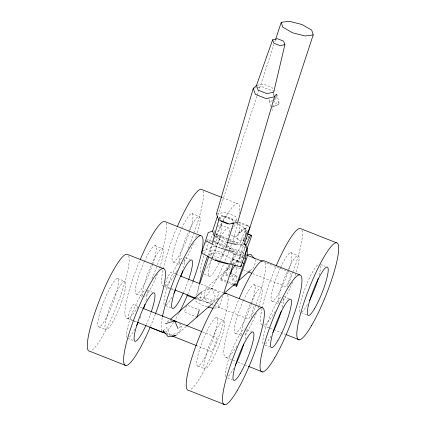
<?xml version="1.0" encoding="UTF-8"?>
<svg xmlns="http://www.w3.org/2000/svg" width="426" height="426" viewBox="0 0 426 426"><rect width="100%" height="100%" fill="white"/><g stroke="black" fill="none" stroke-linecap="round" stroke-linejoin="round"><path stroke-width="0.32" stroke-dasharray="2.13 1.6" d="M241.494 261.83L242.149 256.814L245.264 247.341M236.26 281.698L232.814 280.335L235.354 275.569L237.293 266.948M237.431 266.33L242.394 248.741L243.944 244.492M225.194 250.009L223.219 256.33L218.011 257.421L211.509 254.849L210.21 251.186L211.967 244.774M218.985 219.145L219.512 217.223L225.082 216.057L232.351 218.932L233.485 222.265M228.16 276.17L225.865 275.265L227.873 268.54L230.668 264.221M186.572 305.602L184.426 312.136L196.961 317.093M217.819 215.236L257 96.058M257.208 95.429L273.998 44.352M274.829 41.833L275.452 39.938M179.042 323.632L181.716 325.331L179.373 332.456L170.075 335.166L166.369 333.702M195.976 295.479L199.64 284.323M208.894 256.186L209.714 253.683L215.849 252.938L225.29 255.376L232.687 259.599L233.629 263.14L233.219 264.392M202.616 251.223L214.789 245.994L218.32 235.258M202.015 292.96L200.252 298.307L207.212 302.726L212.792 303.264L215.135 296.139L211.898 288.471L206.317 287.928L203.974 295.058L207.212 302.726L216.514 300.016L219.507 297.401M216.514 300.016L218.857 292.891L211.898 288.471L202.6 291.182M214.278 308.11L219.076 307.418L222.739 296.262M275.35 96.127L276.123 93.869L276.628 93.422L279.392 104.093L272.736 106.942M226.355 282.209L220.86 280.036L220.636 278.62L232.191 258.71L233.906 253.992L230.572 251.872M274.243 99.956L276.261 94.428M229.673 264.881L232.937 259.269L235.386 252.565L226.302 244.971M245.163 239.46L242.926 240.924L239.753 240.45L237.378 238.73L236.936 236.206L238.059 233.235L240.498 232.351L241.686 229.193L245.2 228.448L247.234 231.387L246.324 233.411L246.308 234.444L245.514 233.272L246.425 234.188M214.23 233.288L214.72 232.074M219.843 219.326L221.552 215.077L238.033 221.595M244.955 239.865L242.761 245.328L217.127 235.189L222.739 221.227M222.984 220.62L224.449 216.978L221.552 215.077M242.761 245.328L239.865 243.427L247.186 225.216L238.645 221.839M245.094 247.293L235.386 264.727M273.726 102.81L276.778 96.468L276.123 93.869M247.234 231.387L245.238 235.189L245.722 236.521L244.886 238.32L245.871 236.622L244.354 238.161L243.086 237.942L245.424 238.555M220.86 280.036L229.348 265.441M205.529 243.294L206.743 241.217M207.047 240.701L207.654 239.662L211.978 241.372M248.204 237.692L248.555 237.117L247.991 237.82M231.02 263.678L240.541 246.872L246.697 233.437L247.714 234.162M272.635 100.089L270.196 102.224L269.536 99.62L269.136 99.966L270.76 106.244M275.388 97.687L276.778 96.468M272.448 106.601L278.093 101.676L278.881 104.54M167.317 321.997L169.181 320.373L172.28 320.671M206.317 287.928L231.755 265.712M233.752 263.966L243.459 255.488M163.115 330.746L166.832 327.498L170.075 335.166L173.174 335.464M178.925 327.77L181.716 325.331M176.119 335.299L186.215 326.481M249.934 270.824L253.651 267.576L255.994 260.451L255.147 259.439M240.498 232.351L245.2 228.448L238.134 223.474L234.667 224.449L233.586 227.782L231.792 228.618M238.059 233.235L245.2 228.448L246.441 235.381M225.865 275.265L229.694 272.725M229.88 276.852L233.709 274.312L236.158 276.474L236.76 281.32M271.511 107.427L278.822 104.333M254.476 88.123L257.517 87.511M258.129 87.389L261.777 86.654L272.491 90.892M216.44 213.953L224.96 212.233L235.674 216.472L237.479 221.765M257.107 85.275L263.231 84.044L272.033 87.527L273.503 91.622M210.21 251.186L215.359 250.28L221.861 252.852L223.219 256.33M230.658 263.55L233.629 263.14M195.752 297.875L201.099 297.14L210.732 299.648L215.284 302.247M231.265 234.891L233.214 236.233L236.323 236.755L238.517 235.061L239.801 232.303L238.752 229.827L240.216 226.643L238.134 223.474M227.063 242.309L223.938 241.521L214.07 235.818M207.414 306.821L203.639 305.847L196.051 301.549L195.161 297.955M220.423 248.086L218.549 247.57L214.054 245.136M214.789 245.994L220.226 248.086M225.658 250.179L228.075 251.111M222.638 197.77L237.399 203.612M224.449 216.978L236.047 221.568M238.485 222.532L249.471 226.877M191.828 213.522L199.001 216.355M220.396 224.821L228.112 227.873M290.756 252.65L297.928 255.488M320.512 264.418L325.262 266.298M215.45 233.773L228.879 239.082M229.492 239.321L239.865 243.427M215.934 235.754L245.562 247.474M214.033 241.036L225.146 245.429M227.612 246.409L244.279 253.001M212.595 241.617L224.949 246.5M225.567 246.745L244.098 254.077M263.247 261.649L290.425 272.4L291.112 274.339L288.769 281.464L285.74 286.655L253.001 273.705M235.386 252.565L243.368 255.722M233.906 253.992L243.118 257.639M232.191 258.71L241.404 262.357M232.937 259.269L240.924 262.427M211.615 257.336L220.881 261M235.088 266.617L240.647 268.817M243.118 269.796L247.442 271.506M227.873 268.54L230.743 269.679M230.269 272.949L233.709 274.312M235.354 275.569L238.8 276.927M155.085 245.616L162.253 248.454A26.029 4.542 -68.4 0 1 158.871 269.946M185.432 257.623L190.182 259.498M254.013 284.749L261.181 287.582M283.764 296.517L289.11 298.631M220.636 278.62L227.969 281.517M228.576 281.756L233.464 283.689M226.967 282.449L232.463 284.627M173.265 262.049L180.438 264.881M204.208 274.285L209.549 276.399M272.193 301.177L279.365 304.015M306.699 314.825L300.761 312.476A26.029 4.542 -68.4 0 0 307.774 303.892M175.4 274.035L170.512 272.102L167.482 277.289L165.139 284.419L165.826 286.357L174.383 289.739M176.013 274.275L179.681 275.728M201.051 284.179L223.165 292.928M195.763 298.195L210.769 304.132M211.365 304.366L213.735 305.304M214.331 305.538L248.598 319.095L251.628 313.909L253.971 306.779L253.63 305.809M164.601 286.554L173.824 290.202M195.348 298.717L200.268 300.66M263.529 325.682L269.679 328.116M270.292 328.361L285.67 334.442M187.962 305.479L199.304 309.968M117.523 278.428L124.69 281.267M147.274 290.197L152.62 292.311M216.451 317.562L223.618 320.395M246.792 329.564L251.548 331.444M136.522 294.142L143.69 296.981M171.023 307.79L165.086 305.442A26.029 4.542 -68.4 0 0 172.402 296.315M235.45 333.276L242.618 336.109M265.201 345.044L269.951 346.918M137.699 306.251L133.375 304.542L130.34 309.729L127.997 316.859L128.689 318.797L132.395 320.261M140.17 307.231L142.023 307.961M202.558 331.907L216.147 337.28L216.834 339.218L214.491 346.349L211.456 351.535L197.249 345.917M133.013 320.506L136.719 321.971M127.241 318.408L137.081 322.301M226.169 357.536L232.319 359.97M232.931 360.215L237.239 361.914M237.852 362.159L247.692 366.051M98.954 326.955L106.127 329.793M127.523 338.255L133.46 340.603M197.888 366.083L205.055 368.921M227.638 377.851L232.388 379.731M228.677 251.34L242.149 256.814M237.484 261.484L240.072 262.714M215.854 302.572L218.128 303.871L219.076 307.418M233.214 236.233L239.753 240.45M212.798 240.546L224.459 247.98M166.326 332.786L170.075 335.166M247.186 225.216L249.119 226.483M215.678 234.236L217.127 235.189M215.705 236.11L225.796 244.545M248.251 236.015L249.167 236.931M236.057 261.127L237.985 263.87M246.164 235.519L245.664 234.396L245.2 228.448M244.173 241.872L243.092 238.869L244.023 241.851M272.89 92.064L273.492 93.832M219.512 217.223L220.269 219.443M209.714 253.683L210.854 257.304M271.825 108.571L272.299 110.291L271.9 110.638L271.575 109.381M232.138 274.882L232.814 280.335M188.393 280.308A26.029 4.542 -68.4 0 1 183.547 292.428M166.236 223.064A52.063 9.084 -68.4 0 1 151.592 279.717M138.045 306.795A52.063 9.084 -68.4 0 1 124.893 311.8A52.063 9.084 -68.4 0 1 139.76 260.637M192.664 282.044A52.063 9.084 -68.4 0 1 187.877 294.073M178.76 313.376A52.063 9.084 -68.4 0 1 175.059 319.942M173.606 322.301A52.063 9.084 -68.4 0 1 165.485 332.056M161.656 331.05A52.063 9.084 -68.4 0 1 162.338 317.258M144.339 261.686A26.029 4.542 -68.4 0 1 155.266 245.642A26.029 4.542 -68.4 0 1 152.875 263.705M152.689 264.258A26.029 4.542 -68.4 0 1 136.347 294.121A26.029 4.542 -68.4 0 1 144.073 262.288M184.793 258.806A26.029 4.542 -68.4 0 1 183.542 267.794M164.148 304.59A26.029 4.542 -68.4 0 1 170.363 278.955A26.029 4.542 -68.4 0 1 183.196 257M142.753 296.123A26.029 4.542 -68.4 0 1 149.43 269.349A26.029 4.542 -68.4 0 1 162.29 248.454M157.359 273.971A26.029 4.542 -68.4 0 1 144.142 296.895M211.946 257.757A26.029 4.542 -68.4 0 1 225.12 230.205A26.029 4.542 -68.4 0 1 228.32 237.452M224.316 250.52A26.029 4.542 -68.4 0 1 219.47 262.107M219.198 262.682A26.029 4.542 -68.4 0 1 209.145 276.288A26.029 4.542 -68.4 0 1 211.759 258.31M222.766 221.866A52.063 9.084 -68.4 0 1 239.444 213.767M237.655 223.405A52.063 9.084 -68.4 0 1 232.191 242.122M231.371 244.508A52.063 9.084 -68.4 0 1 224.624 261.974M223.368 264.903A52.063 9.084 -68.4 0 1 197.983 296.885M197.925 294.052A52.063 9.084 -68.4 0 1 199.203 284.579M207.808 255.536A52.063 9.084 -68.4 0 1 212.041 244.689M214.566 238.762A52.063 9.084 -68.4 0 1 222.463 222.425M202.984 190.965A52.063 9.084 -68.4 0 1 194.448 231.962M194.229 232.569A52.063 9.084 -68.4 0 1 187.584 249.391M177.424 270.212A52.063 9.084 -68.4 0 1 176.545 271.751M176.257 272.246A52.063 9.084 -68.4 0 1 164.42 286.272M163.983 286.309A52.063 9.084 -68.4 0 1 163.036 269.631M163.163 269.024A52.063 9.084 -68.4 0 1 177.008 227.356M181.636 228.4A26.029 4.542 -68.4 0 1 192.014 213.543A26.029 4.542 -68.4 0 1 190.012 230.397M189.618 231.606A26.029 4.542 -68.4 0 1 173.025 262.006A26.029 4.542 -68.4 0 1 181.359 228.991M217.627 226.877A26.029 4.542 -68.4 0 1 219.635 238.161A26.029 4.542 -68.4 0 1 205.492 270.148M200.896 272.491A26.029 4.542 -68.4 0 1 204.043 255.259M204.608 253.576A26.029 4.542 -68.4 0 1 208.846 242.698M209.379 241.489A26.029 4.542 -68.4 0 1 212.776 234.508M214.257 231.85A26.029 4.542 -68.4 0 1 214.992 230.626M188.803 231.238A26.029 4.542 -68.4 0 1 199.182 216.381A26.029 4.542 -68.4 0 1 197.179 233.23M196.418 235.562A26.029 4.542 -68.4 0 1 195.619 237.846M193.415 243.603A26.029 4.542 -68.4 0 1 182.003 264.083M179.5 264.029A26.029 4.542 -68.4 0 1 188.532 231.829M151.028 312.551A26.029 4.542 -68.4 0 1 146.256 324.639M128.673 255.877A52.063 9.084 -68.4 0 1 116.671 306.081A52.063 9.084 -68.4 0 1 91.095 350.832M155.325 314.25A52.063 9.084 -68.4 0 1 150.564 326.289M147.146 291.049A26.029 4.542 -68.4 0 1 145.809 301.273M140.734 316.401A26.029 4.542 -68.4 0 1 140.032 318.126M134.84 329.122A26.029 4.542 -68.4 0 1 129.089 337.456M126.586 337.397A26.029 4.542 -68.4 0 1 133.221 310.719A26.029 4.542 -68.4 0 1 146.086 289.728M301.912 230.099A52.063 9.084 -68.4 0 1 293.376 271.096M293.157 271.697A52.063 9.084 -68.4 0 1 287.268 286.751M275.185 311.379A52.063 9.084 -68.4 0 1 263.822 325.272M261.809 324.995A52.063 9.084 -68.4 0 1 261.969 308.759M262.091 308.152A52.063 9.084 -68.4 0 1 275.936 266.484M280.564 267.528A26.029 4.542 -68.4 0 1 290.942 252.677A26.029 4.542 -68.4 0 1 288.94 269.525M288.173 271.852A26.029 4.542 -68.4 0 1 271.857 301.097A26.029 4.542 -68.4 0 1 280.287 268.124M320.464 265.835A26.029 4.542 -68.4 0 1 318.866 276.176M299.824 311.619A26.029 4.542 -68.4 0 1 306.038 285.99A26.029 4.542 -68.4 0 1 318.866 264.029M287.731 270.366A26.029 4.542 -68.4 0 1 298.109 255.509A26.029 4.542 -68.4 0 1 296.107 272.358M295.719 273.572A26.029 4.542 -68.4 0 1 294.339 277.555M292.577 282.156A26.029 4.542 -68.4 0 1 281.309 302.859M278.428 303.158A26.029 4.542 -68.4 0 1 287.459 270.957M265.302 262.634A52.063 9.084 -68.4 0 1 256.196 304.398M255.973 305.005A52.063 9.084 -68.4 0 1 250.52 318.85M236.973 345.923A52.063 9.084 -68.4 0 1 223.82 350.928A52.063 9.084 -68.4 0 1 238.688 299.766M243.273 300.815A26.029 4.542 -68.4 0 1 254.194 284.77A26.029 4.542 -68.4 0 1 251.803 302.833M251.617 303.392A26.029 4.542 -68.4 0 1 235.274 333.254A26.029 4.542 -68.4 0 1 243.001 301.416M283.721 297.934A26.029 4.542 -68.4 0 1 282.124 308.27M271.032 335.992A26.029 4.542 -68.4 0 1 264.013 344.57M263.076 343.718A26.029 4.542 -68.4 0 1 269.291 318.084A26.029 4.542 -68.4 0 1 282.124 296.129M250.44 303.653A26.029 4.542 -68.4 0 1 261.362 287.609A26.029 4.542 -68.4 0 1 258.971 305.671M258.784 306.225A26.029 4.542 -68.4 0 1 257.592 309.649M256.287 313.099A26.029 4.542 -68.4 0 1 244.183 335.31M241.68 335.257A26.029 4.542 -68.4 0 1 250.168 304.255M227.601 295.005A52.063 9.084 -68.4 0 1 215.599 345.209A52.063 9.084 -68.4 0 1 190.023 389.96M245.946 329.713A26.029 4.542 -68.4 0 1 244.737 340.406M233.767 368.256A26.029 4.542 -68.4 0 1 228.016 376.584M225.514 376.531A26.029 4.542 -68.4 0 1 232.149 349.847A26.029 4.542 -68.4 0 1 245.014 328.856M105.094 319.926A26.029 4.542 -68.4 0 0 118.455 279.286A26.029 4.542 -68.4 0 0 101.17 308.871A26.029 4.542 -68.4 0 0 105.094 319.926M112.262 322.759A26.029 4.542 -68.4 0 0 125.622 282.118A26.029 4.542 -68.4 0 0 108.337 311.704A26.029 4.542 -68.4 0 0 112.262 322.759M204.022 359.054A26.029 4.542 -68.4 0 0 217.382 318.414A26.029 4.542 -68.4 0 0 200.098 347.999A26.029 4.542 -68.4 0 0 204.022 359.054M211.19 361.892A26.029 4.542 -68.4 0 0 224.55 321.247A26.029 4.542 -68.4 0 0 207.265 350.832A26.029 4.542 -68.4 0 0 211.19 361.892"/><path stroke-width="0.64" d="M217.404 216.499L212.633 230.999L208.202 232.649L202.009 251.484L202.105 253.31L214.464 259.998L240.844 266.846L241.089 264.967M284.872 44.661L273.71 92.208L266.916 93.608L258.119 90.126L256.495 85.397L272.629 39.82L277.534 38.75L283.657 41.173L284.872 44.661L279.978 45.593L273.854 43.17L272.629 39.82M212.318 243.496L218.81 219.784M256.495 85.397L253.257 88.368L216.44 213.953L218.639 219.768L229.353 224.007L237.676 222.351L274.493 96.771L273.694 94.418M230.615 274.408L231.888 270.132L235.035 265.27M225.785 248.108L233.672 222.825M275.659 39.309L281.256 22.285L289.334 21.3L302.039 24.527L311.715 30.155L313.206 34.921L244.583 243.635L245.461 245.589M208.687 256.809L199.847 283.705L180.289 275.968M196.961 317.093L199.304 309.968M223.762 293.163L233.011 265.02M240.844 266.846L247.037 248.012L244.583 243.635M236.739 286.315L236.515 284.898L245.573 258.609L245.514 253.486L247.41 248.204L247.053 257.182L236.739 286.315L233.075 284.866M247.075 248.507L251.729 235.748L247.847 233.89M247.644 233.187L250.083 227.117M245.626 246.121L250.717 235.024M170.645 319.09L202.105 291.613M186.705 326.055L212.297 303.701M223.996 293.482L235.466 283.46M238.459 280.846L249.934 270.824M165.458 323.622L174.761 320.911L176.364 321.934M274.493 96.771L266.112 98.614L255.398 94.375L253.257 88.368M231.813 223.213L233.054 222.952M313.206 34.921L305.075 35.954L292.561 32.807L282.688 27.099L281.256 22.285M173.52 320.794L174.761 320.911L177.999 328.579M173.792 335.528L175.656 335.709L168.211 336.79L163.115 330.746L164.186 331.428M227.063 242.309L236.451 244.668M227.692 263.96L218.192 261.575L215.37 259.929M208.042 306.986L213.075 308.286M246.01 238.709L247.176 239.013M221.051 248.257L233.554 251.702M222.021 197.531L201.109 189.261A52.063 9.084 -68.4 0 0 177.259 226.765M336.327 242.74L300.042 228.389A52.063 9.084 -68.4 0 0 276.186 265.893M220.833 221.115L228.102 223.991M248.289 234.385L251.729 235.748M200.651 235.706L164.367 221.355A52.063 9.084 -68.4 0 0 140.26 259.45M299.579 274.839L263.295 260.483A52.063 9.084 -68.4 0 0 239.188 298.583M262.629 261.404L246.569 255.052L250.898 254.407L254.295 258.433M243.731 257.879L245.573 258.609M242.016 262.597L243.858 263.327M248.677 271.996L251.766 273.215M234.076 283.934L236.515 284.898M163.089 268.518L126.804 254.168A52.063 9.084 -68.4 0 0 98.571 302.481A52.063 9.084 -68.4 0 0 89.673 351.216L125.958 365.572M225.732 293.296L262.017 307.647M174.995 289.984L195.161 297.955M186.737 295.309L194.735 298.472M286.283 334.682L299.196 339.794M142.641 308.206L201.94 331.662M137.337 322.216L165.751 333.457M171.928 335.901L196.631 345.672M149.995 327.408L163.525 332.759A52.063 9.084 -68.4 0 1 161.992 331.779M248.305 366.296L262.453 371.887M224.891 404.7L188.601 390.349A52.063 9.084 -68.4 0 1 198.734 338.436A52.063 9.084 -68.4 0 1 226.834 293.738M206.195 240.882L213.495 244.833M244.599 243.076L245.461 245.477M212.633 230.999L214.07 235.818M183.276 293.024A26.029 4.542 -68.4 0 1 171.886 302.652A26.029 4.542 -68.4 0 1 187.664 263.225A26.029 4.542 -68.4 0 1 188.59 279.738M162.455 316.672A52.063 9.084 -68.4 0 1 195.433 239.444A52.063 9.084 -68.4 0 1 192.887 281.437M187.626 294.664A52.063 9.084 -68.4 0 1 179.362 312.231M182.727 270.824A26.029 4.542 -68.4 0 1 180.874 276.687M175.555 289.973A26.029 4.542 -68.4 0 1 173.915 293.402M199.325 283.982A52.063 9.084 -68.4 0 1 207.59 256.143M145.985 325.24A26.029 4.542 -68.4 0 1 134.265 335.864A26.029 4.542 -68.4 0 1 149.883 296.347A26.029 4.542 -68.4 0 1 151.219 311.986M150.314 326.88A52.063 9.084 -68.4 0 1 123.833 356.072A52.063 9.084 -68.4 0 1 156.065 274.514A52.063 9.084 -68.4 0 1 155.549 313.642M144.994 304.217A26.029 4.542 -68.4 0 1 143.503 308.93M138.264 322.184A26.029 4.542 -68.4 0 1 136.618 325.666M318.233 278.439A26.029 4.542 -68.4 0 1 309.585 300.437M281.314 311.124A26.029 4.542 -68.4 0 1 272.842 332.536M243.752 343.936A26.029 4.542 -68.4 0 1 235.274 365.343M314.617 308.499A26.029 4.542 -68.4 0 0 327.977 267.858A26.029 4.542 -68.4 0 0 310.692 297.444A26.029 4.542 -68.4 0 0 314.617 308.499M311.47 325.73A52.063 9.084 -68.4 0 0 338.196 244.449A52.063 9.084 -68.4 0 0 303.621 303.621A52.063 9.084 -68.4 0 0 311.47 325.73M277.869 340.592A26.029 4.542 -68.4 0 0 291.23 299.952A26.029 4.542 -68.4 0 0 273.945 329.538A26.029 4.542 -68.4 0 0 277.869 340.592M274.727 357.829A52.063 9.084 -68.4 0 0 301.448 276.543A52.063 9.084 -68.4 0 0 266.873 335.715A52.063 9.084 -68.4 0 0 274.727 357.829M240.307 373.405A26.029 4.542 -68.4 0 0 253.667 332.765A26.029 4.542 -68.4 0 0 236.382 362.35A26.029 4.542 -68.4 0 0 240.307 373.405M237.16 390.637A52.063 9.084 -68.4 0 0 263.886 309.356A52.063 9.084 -68.4 0 0 229.31 368.527A52.063 9.084 -68.4 0 0 237.16 390.637"/></g></svg>
